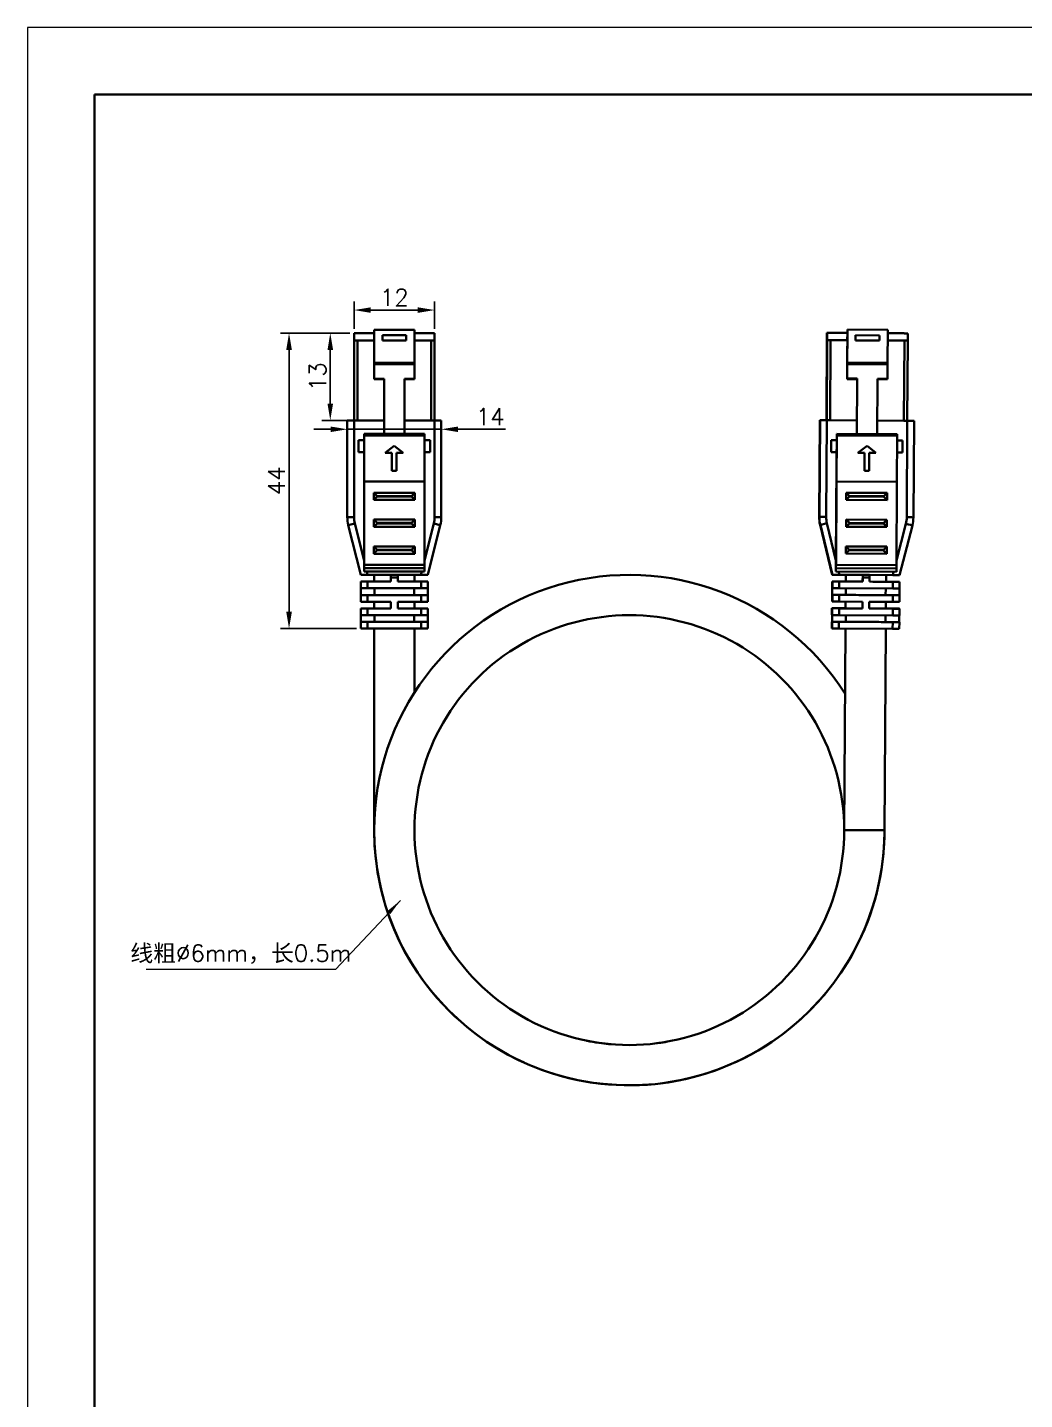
# Model space of a CAD drawing. Header units: millimetres. Extents: x -148 to 148, y -210 to 210.
# Drawn here: x -148.5 to 0, y 5.7 to 210 of the extents above; entities that cross this region are included whole.
import ezdxf

# ---------------------------------------------------------------- set-up
doc = ezdxf.new("R2010")
doc.units = ezdxf.units.MM
doc.header["$PDSIZE"] = -5
for name, color, linetype, lineweight in [('尺寸线层', 3, 'Continuous', 18), ('粗实线层', 7, 'Continuous', 35), ('细实线层', 7, 'Continuous', 18)]:
    doc.layers.add(name, color=color, linetype=linetype, lineweight=lineweight)
doc.styles.get("Standard").update_dxf_attribs({"font": 'txt.shx'})
doc.dimstyles.get("Standard").update_dxf_attribs({"dimtxt": 2.5, "dimasz": 0.18, "dimexe": 0.18, "dimexo": 0.0625, "dimgap": 0.09, "dimtad": 0, "dimtih": 1, "dimtoh": 1, "dimdec": 4, "dimzin": 0, "dimdsep": 46, "dimtxsty": 'Standard', "dimcen": 0.09, "dimdle": 0.36, "dimadec": 0, "dimazin": 0, "dimtfac": 1, "dimtdec": 4, "dimtofl": 0, "dimtmove": 0, "dimatfit": 3, "dimfxl": 1, "dimtolj": 1, "dimarcsym": 0})

# ---------------------------------------------------------------- blocks, each defined once
blk = doc.blocks.new('$CAXA_FRAME_13B17AC1$')
at = {"layer": '粗实线层'}
for p, q in [((-138.5, 200), (-138.5, -200)), ((138.5, 200), (-138.5, 200))]:
    blk.add_line(p, q, dxfattribs=at)
at = {"layer": '细实线层'}
for p, q in [((148.5, 210), (-148.5, 210)), ((-148.5, 210), (-148.5, -210))]:
    blk.add_line(p, q, dxfattribs=at)
blk = doc.blocks.new('*X3')
at = {"layer": 'Defpoints', "color": 0, "linetype": 'ByBlock', "transparency": 16777216}
for p in [(-87.86, 167.92), (-99.86, 164.49), (-87.86, 164.49)]:
    blk.add_point(p, dxfattribs=at)
at = {"layer": '尺寸线层', "color": 0, "linetype": 'Continuous', "lineweight": -2, "transparency": 16777216}
for p, q in [((-99.86, 165.11), (-99.86, 169.17)), ((-97.36, 167.92), (-90.36, 167.92)), ((-87.86, 165.11), (-87.86, 169.17))]:
    blk.add_line(p, q, dxfattribs=at)
at = {"layer": '尺寸线层', "color": 0, "linetype": 'ByBlock', "transparency": 16777216}
for points in [[(-97.36, 168.33), (-97.36, 167.5), (-99.86, 167.92)], [(-90.36, 168.33), (-90.36, 167.5), (-87.86, 167.92)]]:
    blk.add_solid(points, dxfattribs=at)
at = {"layer": '尺寸线层', "color": 0, "linetype": 'ByBlock', "lineweight": -3, "transparency": 16777216, "insert": (-93.86, 169.79), "char_height": 2.5, "width": 5, "attachment_point": 5, "bg_fill": 3, "box_fill_scale": 1.1, "bg_fill_color": 256, "bg_fill_true_color": 13158600, "bg_fill_transparency": 0}
blk.add_mtext('\\A1;12', dxfattribs=at)
blk = doc.blocks.new('*X4')
at = {"layer": 'Defpoints', "color": 0, "linetype": 'ByBlock', "transparency": 16777216}
for p in [(-99.86, 164.49), (-103.4, 151.49), (-99.86, 151.49)]:
    blk.add_point(p, dxfattribs=at)
at = {"layer": '尺寸线层', "color": 0, "linetype": 'Continuous', "lineweight": -2, "transparency": 16777216}
for p, q in [((-100.49, 164.49), (-104.65, 164.49)), ((-103.4, 161.99), (-103.4, 153.99)), ((-100.49, 151.49), (-104.65, 151.49))]:
    blk.add_line(p, q, dxfattribs=at)
at = {"layer": '尺寸线层', "color": 0, "linetype": 'ByBlock', "transparency": 16777216}
for points in [[(-103.81, 161.99), (-102.98, 161.99), (-103.4, 164.49)], [(-103.81, 153.99), (-102.98, 153.99), (-103.4, 151.49)]]:
    blk.add_solid(points, dxfattribs=at)
at = {"layer": '尺寸线层', "color": 0, "linetype": 'ByBlock', "lineweight": -3, "transparency": 16777216, "insert": (-105.27, 157.99), "char_height": 2.5, "width": 5, "attachment_point": 5, "rotation": 90, "bg_fill": 3, "box_fill_scale": 1.1, "bg_fill_color": 256, "bg_fill_true_color": 13158600, "bg_fill_transparency": 0}
blk.add_mtext('\\A1;13', dxfattribs=at)
blk = doc.blocks.new('*X5')
at = {"layer": 'Defpoints', "color": 0, "linetype": 'ByBlock', "transparency": 16777216}
for p in [(-99.86, 164.49), (-109.54, 120.49), (-98.86, 120.49)]:
    blk.add_point(p, dxfattribs=at)
at = {"layer": '尺寸线层', "color": 0, "linetype": 'Continuous', "lineweight": -2, "transparency": 16777216}
for p, q in [((-100.49, 164.49), (-110.79, 164.49)), ((-109.54, 161.99), (-109.54, 122.99)), ((-99.49, 120.49), (-110.79, 120.49))]:
    blk.add_line(p, q, dxfattribs=at)
at = {"layer": '尺寸线层', "color": 0, "linetype": 'ByBlock', "transparency": 16777216}
for points in [[(-109.96, 161.99), (-109.12, 161.99), (-109.54, 164.49)], [(-109.96, 122.99), (-109.12, 122.99), (-109.54, 120.49)]]:
    blk.add_solid(points, dxfattribs=at)
at = {"layer": '尺寸线层', "color": 0, "linetype": 'ByBlock', "lineweight": -3, "transparency": 16777216, "insert": (-111.41, 142.49), "char_height": 2.5, "width": 6.0714, "attachment_point": 5, "rotation": 90, "bg_fill": 3, "box_fill_scale": 1.1, "bg_fill_color": 256, "bg_fill_true_color": 13158600, "bg_fill_transparency": 0}
blk.add_mtext('\\A1;44', dxfattribs=at)
blk = doc.blocks.new('*X6')
at = {"layer": 'Defpoints', "color": 0, "linetype": 'ByBlock', "transparency": 16777216}
for p in [(-86.86, 150.17), (-86.86, 149.52), (-100.86, 148.26)]:
    blk.add_point(p, dxfattribs=at)
at = {"layer": '尺寸线层', "color": 0, "linetype": 'Continuous', "lineweight": -2, "transparency": 16777216}
for p, q in [((-100.86, 148.88), (-100.86, 151.42)), ((-86.86, 150.15), (-86.86, 151.42)), ((-103.36, 150.17), (-105.86, 150.17)), ((-100.86, 150.17), (-86.86, 150.17)), ((-84.36, 150.17), (-77.28, 150.17))]:
    blk.add_line(p, q, dxfattribs=at)
at = {"layer": '尺寸线层', "color": 0, "linetype": 'ByBlock', "transparency": 16777216}
for points in [[(-103.36, 150.58), (-103.36, 149.75), (-100.86, 150.17)], [(-84.36, 150.58), (-84.36, 149.75), (-86.86, 150.17)]]:
    blk.add_solid(points, dxfattribs=at)
at = {"layer": '尺寸线层', "color": 0, "linetype": 'ByBlock', "lineweight": -3, "transparency": 16777216, "insert": (-79.57, 152.04), "char_height": 2.5, "width": 5, "attachment_point": 5, "bg_fill": 3, "box_fill_scale": 1.1, "bg_fill_color": 256, "bg_fill_true_color": 13158600, "bg_fill_transparency": 0}
blk.add_mtext('\\A1;14', dxfattribs=at)
blk = doc.blocks.new('*X7')
at = {"layer": '尺寸线层', "linetype": 'Continuous'}
blk.add_hatch(color=0, dxfattribs=at).paths.add_polyline_path([(23.76, 10.31), (22.28, 8.27), (21.82, 8.7)], flags=0)
at = {"layer": '尺寸线层', "color": 0, "linetype": 'Continuous'}
blk.add_line((23.76, 10.31), (14.11, 0), dxfattribs=at)
at = {"layer": '尺寸线层', "color": 0}
blk.add_line((14.11, 0), (-14.11, 0), dxfattribs=at)
at = {"layer": '尺寸线层', "color": 0, "insert": (0, 2.27), "char_height": 2.5, "width": 56.4545, "attachment_point": 5}
blk.add_mtext('线粗%%C6mm，长0.5m', dxfattribs=at)

msp = doc.modelspace()

# ---------------------------------------------------------------- linework, layer by layer
at = {"layer": '粗实线层', "color": 7, "lineweight": 35}
for p, q in [((-99.862, 163.404), (-99.862, 164.487)), ((-96.862, 164.487), (-99.862, 164.487)), ((-90.862, 164.987), (-96.862, 164.987)), ((-96.862, 164.987), (-96.862, 160.076)), ((-95.636, 163.399), (-95.636, 164.157)), ((-95.636, 164.157), (-92.088, 164.157)), ((-92.088, 164.157), (-92.088, 163.399)), ((-90.862, 164.987), (-90.862, 160.076)), ((-87.862, 164.487), (-90.862, 164.487)), ((-87.862, 163.404), (-87.862, 164.487)), ((-29.505, 151.525), (-29.425, 164.525)), ((-29.505, 151.525), (-29.425, 164.525)), ((-29.391, 164.521), (-29.425, 164.525)), ((-29.397, 163.437), (-29.391, 164.521)), ((-26.391, 164.503), (-29.391, 164.521)), ((-28.928, 164.522), (-27.428, 164.513)), ((-27.425, 164.513), (-27.428, 164.513)), ((-27.169, 164.511), (-27.425, 164.513)), ((-26.925, 164.51), (-27.169, 164.511)), ((-26.928, 164.51), (-26.428, 164.507)), ((-26.928, 164.51), (-26.925, 164.51)), ((-26.425, 164.507), (-26.428, 164.507)), ((-26.394, 164.506), (-26.425, 164.507)), ((-26.378, 165.002), (-26.409, 160.09)), ((-26.397, 163.419), (-26.391, 164.503)), ((-26.394, 164.503), (-26.391, 165.003)), ((-26.391, 164.503), (-26.394, 164.503)), ((-20.391, 164.966), (-26.391, 165.003)), ((-26.391, 165.003), (-26.378, 165.002)), ((-20.379, 164.965), (-26.378, 165.002)), ((-25.162, 163.406), (-25.158, 164.164)), ((-25.158, 164.164), (-21.61, 164.142)), ((-21.613, 164.143), (-21.618, 163.384)), ((-21.61, 164.142), (-21.615, 163.384)), ((-20.379, 164.965), (-20.409, 160.053)), ((-20.391, 164.966), (-20.379, 164.965)), ((-17.391, 164.447), (-20.391, 164.466)), ((-20.169, 164.468), (-20.382, 164.469)), ((-19.925, 164.467), (-20.169, 164.468)), ((-19.928, 164.467), (-17.928, 164.455)), ((-19.928, 164.467), (-19.925, 164.467)), ((-17.425, 164.451), (-17.391, 164.447)), ((-17.398, 163.363), (-17.391, 164.447)), ((-99.862, 163.404), (-99.362, 163.404)), ((-99.862, 151.487), (-99.862, 163.404)), ((-99.362, 151.487), (-99.362, 163.404)), ((-96.862, 163.404), (-99.362, 163.404)), ((-92.088, 163.399), (-95.636, 163.399)), ((-88.362, 163.404), (-90.862, 163.404)), ((-88.362, 151.487), (-88.362, 163.404)), ((-88.362, 163.404), (-87.862, 163.404)), ((-87.862, 151.487), (-87.862, 163.404)), ((-29.468, 151.521), (-29.394, 163.437)), ((-29.397, 163.437), (-29.394, 163.437)), ((-26.397, 163.419), (-29.397, 163.437)), ((-28.965, 151.518), (-28.891, 163.434)), ((-26.391, 163.418), (-28.891, 163.434)), ((-26.391, 163.418), (-26.407, 160.849)), ((-26.397, 163.419), (-26.391, 163.418)), ((-21.618, 163.384), (-25.165, 163.406)), ((-21.615, 163.384), (-25.162, 163.406)), ((-21.615, 163.384), (-21.618, 163.384)), ((-17.398, 163.363), (-20.398, 163.382)), ((-17.892, 163.366), (-20.392, 163.381)), ((-17.965, 151.45), (-17.892, 163.366)), ((-17.468, 151.447), (-17.395, 163.363)), ((-17.398, 163.363), (-17.395, 163.363)), ((-96.862, 160.076), (-96.862, 159.854)), ((-90.862, 160.076), (-96.862, 160.076)), ((-90.862, 159.854), (-96.862, 159.854)), ((-96.862, 159.854), (-96.862, 157.703)), ((-90.862, 160.076), (-90.862, 159.854)), ((-90.862, 159.854), (-90.862, 157.703)), ((-26.422, 157.652), (-26.407, 160.849)), ((-26.41, 159.868), (-26.42, 157.717)), ((-20.41, 159.832), (-26.41, 159.868)), ((-20.409, 160.053), (-26.409, 160.09)), ((-20.41, 159.832), (-20.42, 157.68)), ((-95.362, 157.703), (-96.862, 157.703)), ((-96.862, 157.637), (-96.862, 157.703)), ((-96.862, 157.637), (-95.362, 157.637)), ((-95.362, 157.703), (-95.362, 149.477)), ((-92.362, 157.703), (-92.362, 149.477)), ((-92.362, 157.703), (-90.862, 157.703)), ((-90.862, 157.637), (-92.362, 157.637)), ((-90.862, 157.637), (-90.862, 157.703)), ((-26.422, 157.652), (-26.42, 157.717)), ((-26.422, 157.652), (-24.922, 157.642)), ((-24.92, 157.707), (-26.42, 157.717)), ((-24.961, 149.48), (-24.922, 157.642)), ((-24.92, 157.707), (-24.959, 149.48)), ((-24.92, 157.707), (-24.922, 157.642)), ((-21.92, 157.689), (-21.96, 149.461)), ((-20.423, 157.615), (-21.923, 157.624)), ((-21.92, 157.689), (-20.42, 157.68)), ((-20.423, 157.615), (-20.42, 157.68)), ((-99.862, 151.487), (-100.862, 151.487)), ((-100.862, 151.487), (-100.862, 137.103)), ((-99.862, 151.487), (-95.388, 151.487)), ((-99.862, 151.487), (-99.862, 137.103)), ((-95.388, 151.487), (-95.362, 151.487)), ((-95.388, 149.477), (-95.388, 151.487)), ((-92.362, 151.487), (-92.337, 151.487)), ((-92.337, 151.487), (-87.862, 151.487)), ((-92.337, 151.487), (-92.337, 149.477)), ((-86.862, 151.487), (-87.862, 151.487)), ((-87.862, 151.487), (-87.862, 137.103)), ((-86.862, 151.487), (-86.862, 137.103)), ((-30.508, 151.532), (-30.596, 137.148)), ((-30.508, 151.532), (-30.596, 137.148)), ((-30.465, 151.527), (-30.553, 137.143)), ((-30.508, 151.532), (-30.465, 151.527)), ((-29.458, 151.52), (-29.547, 137.136)), ((-29.468, 151.521), (-29.505, 151.525)), ((-29.458, 151.52), (-24.984, 151.492)), ((-24.952, 151.493), (-28.965, 151.518)), ((-24.997, 149.48), (-24.984, 151.492)), ((-24.987, 151.493), (-24.952, 151.493)), ((-24.984, 151.492), (-24.987, 151.493)), ((-17.965, 151.45), (-21.95, 151.474)), ((-21.95, 151.474), (-21.936, 151.474)), ((-21.936, 151.474), (-21.949, 149.461)), ((-21.933, 151.474), (-21.946, 149.461)), ((-21.933, 151.474), (-21.936, 151.474)), ((-21.933, 151.474), (-17.459, 151.446)), ((-17.459, 151.446), (-17.548, 137.062)), ((-16.465, 151.441), (-16.554, 137.056)), ((-16.465, 151.441), (-16.508, 151.446)), ((-98.362, 149.477), (-98.362, 149.246)), ((-89.362, 149.477), (-98.362, 149.477)), ((-98.362, 142.384), (-98.362, 149.246)), ((-89.362, 149.246), (-98.362, 149.246)), ((-89.362, 149.477), (-89.362, 149.246)), ((-89.362, 142.384), (-89.362, 149.246)), ((-28.002, 142.406), (-27.953, 149.267)), ((-27.955, 149.404), (-27.998, 145.048)), ((-18.954, 149.443), (-27.953, 149.498)), ((-18.954, 149.212), (-27.953, 149.267)), ((-19.003, 142.351), (-18.954, 149.212)), ((-99.185, 146.757), (-99.185, 148.538)), ((-98.362, 148.538), (-99.185, 148.538)), ((-93.862, 147.698), (-95.205, 146.684)), ((-93.862, 147.697), (-95.205, 146.682)), ((-93.862, 147.698), (-93.862, 147.697)), ((-93.862, 147.698), (-92.519, 146.684)), ((-93.862, 147.697), (-92.519, 146.682)), ((-89.362, 148.538), (-88.539, 148.538)), ((-88.539, 146.757), (-88.539, 148.538)), ((-28.811, 146.785), (-28.8, 148.567)), ((-27.963, 148.561), (-28.8, 148.567)), ((-23.465, 147.692), (-24.815, 146.686)), ((-23.465, 147.69), (-24.815, 146.684)), ((-23.465, 147.692), (-23.465, 147.69)), ((-23.465, 147.692), (-22.129, 146.669)), ((-23.465, 147.69), (-22.128, 146.668)), ((-18.959, 148.506), (-18.154, 148.501)), ((-18.168, 146.72), (-18.157, 148.501)), ((-18.165, 146.72), (-18.154, 148.501)), ((-99.185, 146.757), (-98.362, 146.757)), ((-95.205, 146.684), (-95.205, 146.682)), ((-95.205, 146.682), (-94.211, 146.682)), ((-94.211, 146.682), (-94.211, 144.005)), ((-93.513, 146.682), (-93.513, 144.005)), ((-92.519, 146.682), (-93.513, 146.682)), ((-92.519, 146.684), (-92.519, 146.682)), ((-88.539, 146.757), (-89.362, 146.757)), ((-28.814, 146.786), (-27.981, 146.781)), ((-28.811, 146.785), (-27.981, 146.78)), ((-24.815, 146.686), (-24.815, 146.684)), ((-24.815, 146.684), (-23.821, 146.678)), ((-23.821, 146.68), (-23.84, 144.003)), ((-23.821, 146.678), (-23.84, 144.002)), ((-23.122, 146.674), (-23.142, 143.997)), ((-22.128, 146.668), (-23.122, 146.674)), ((-22.129, 146.669), (-22.128, 146.668)), ((-18.168, 146.72), (-18.971, 146.725)), ((-18.165, 146.72), (-18.971, 146.725)), ((-18.165, 146.72), (-18.168, 146.72)), ((-94.211, 144.005), (-93.862, 144.005)), ((-93.513, 144.005), (-93.862, 144.005)), ((-27.998, 145.048), (-28.087, 130.634)), ((-23.84, 144.003), (-23.84, 144.002)), ((-23.84, 144.002), (-23.491, 144)), ((-23.142, 143.997), (-23.491, 144)), ((-89.362, 142.384), (-98.362, 142.384)), ((-98.362, 129.987), (-98.362, 142.384)), ((-89.362, 129.987), (-89.362, 142.384)), ((-28.079, 130.01), (-28.002, 142.406)), ((-19.003, 142.351), (-28.002, 142.406)), ((-19.079, 129.954), (-19.003, 142.351)), ((-96.405, 140.216), (-96.905, 140.716)), ((-96.905, 140.716), (-90.82, 140.716)), ((-96.905, 139.646), (-96.905, 140.716)), ((-96.905, 139.646), (-96.405, 140.146)), ((-90.82, 139.646), (-96.905, 139.646)), ((-96.405, 140.216), (-91.32, 140.216)), ((-96.405, 140.146), (-96.405, 140.216)), ((-91.32, 140.146), (-96.405, 140.146)), ((-90.82, 140.716), (-91.32, 140.216)), ((-91.32, 140.216), (-91.32, 140.146)), ((-90.82, 139.646), (-91.32, 140.146)), ((-90.82, 140.716), (-90.82, 139.646)), ((-26.562, 139.659), (-26.555, 140.729)), ((-26.562, 139.659), (-26.056, 140.156)), ((-20.477, 139.622), (-26.562, 139.659)), ((-26.055, 140.226), (-26.555, 140.729)), ((-26.555, 140.729), (-20.47, 140.692)), ((-26.056, 140.156), (-26.055, 140.226)), ((-20.971, 140.125), (-26.056, 140.156)), ((-26.055, 140.226), (-20.97, 140.194)), ((-20.97, 140.194), (-20.971, 140.125)), ((-20.477, 139.622), (-20.971, 140.125)), ((-20.47, 140.692), (-20.477, 139.622)), ((-100.862, 137.103), (-99.862, 137.103)), ((-86.862, 137.103), (-87.862, 137.103)), ((-30.553, 137.143), (-30.596, 137.148)), ((-100.713, 135.89), (-99.743, 136.133)), ((-100.713, 135.89), (-98.862, 128.487)), ((-99.743, 136.133), (-98.362, 130.611)), ((-96.405, 136.216), (-96.905, 136.716)), ((-96.905, 136.716), (-90.82, 136.716)), ((-96.905, 135.646), (-96.905, 136.716)), ((-96.905, 135.646), (-96.405, 136.146)), ((-90.82, 135.646), (-96.905, 135.646)), ((-96.405, 136.216), (-91.32, 136.216)), ((-96.405, 136.146), (-96.405, 136.216)), ((-91.32, 136.146), (-96.405, 136.146)), ((-90.82, 136.716), (-91.32, 136.216)), ((-91.32, 136.216), (-91.32, 136.146)), ((-90.82, 135.646), (-91.32, 136.146)), ((-90.82, 136.716), (-90.82, 135.646)), ((-89.362, 130.611), (-87.982, 136.133)), ((-88.862, 128.487), (-87.011, 135.89)), ((-87.011, 135.89), (-87.982, 136.133)), ((-30.411, 135.929), (-30.454, 135.934)), ((-28.649, 128.52), (-30.454, 135.934)), ((-28.649, 128.52), (-30.454, 135.934)), ((-30.411, 135.929), (-28.606, 128.515)), ((-29.434, 136.165), (-28.087, 130.634)), ((-26.586, 135.66), (-26.58, 136.729)), ((-26.586, 135.66), (-26.08, 136.156)), ((-20.502, 135.622), (-26.586, 135.66)), ((-26.08, 136.226), (-26.58, 136.729)), ((-26.58, 136.729), (-20.495, 136.692)), ((-26.08, 136.226), (-20.995, 136.195)), ((-26.08, 136.156), (-26.08, 136.226)), ((-20.995, 136.125), (-26.08, 136.156)), ((-20.995, 136.195), (-20.995, 136.125)), ((-20.502, 135.622), (-20.995, 136.125)), ((-20.495, 136.692), (-20.502, 135.622)), ((-19.075, 130.628), (-17.673, 136.093)), ((-18.607, 128.453), (-16.71, 135.845)), ((-96.405, 132.216), (-96.905, 132.716)), ((-96.905, 132.716), (-90.82, 132.716)), ((-96.905, 131.646), (-96.905, 132.716)), ((-96.905, 131.646), (-96.405, 132.146)), ((-90.82, 131.646), (-96.905, 131.646)), ((-96.405, 132.216), (-91.32, 132.216)), ((-96.405, 132.146), (-96.405, 132.216)), ((-91.32, 132.146), (-96.405, 132.146)), ((-90.82, 132.716), (-91.32, 132.216)), ((-91.32, 132.216), (-91.32, 132.146)), ((-90.82, 131.646), (-91.32, 132.146)), ((-90.82, 132.716), (-90.82, 131.646)), ((-26.611, 131.66), (-26.604, 132.729)), ((-26.611, 131.66), (-26.105, 132.156)), ((-20.526, 131.622), (-26.611, 131.66)), ((-26.104, 132.226), (-26.604, 132.729)), ((-26.604, 132.729), (-20.52, 132.692)), ((-26.105, 132.156), (-26.104, 132.226)), ((-21.02, 132.125), (-26.105, 132.156)), ((-26.104, 132.226), (-21.02, 132.195)), ((-21.02, 132.195), (-21.02, 132.125)), ((-20.526, 131.622), (-21.02, 132.125)), ((-20.52, 132.692), (-20.526, 131.622)), ((-98.362, 129.487), (-98.362, 129.987)), ((-89.362, 129.987), (-98.362, 129.987)), ((-98.362, 128.987), (-98.362, 129.487)), ((-89.362, 129.487), (-98.362, 129.487)), ((-89.362, 128.987), (-98.362, 128.987)), ((-97.956, 128.987), (-97.831, 128.487)), ((-89.893, 128.487), (-89.768, 128.987)), ((-89.362, 129.487), (-89.362, 129.987)), ((-89.362, 128.987), (-89.362, 129.487)), ((-28.087, 130.634), (-28.097, 129.011)), ((-28.097, 129.011), (-28.091, 129.01)), ((-28.091, 129.01), (-28.088, 129.51)), ((-19.091, 128.955), (-28.091, 129.01)), ((-28.088, 129.51), (-28.085, 129.51)), ((-28.085, 129.51), (-28.082, 130.01)), ((-19.085, 129.455), (-28.085, 129.51)), ((-28.082, 130.01), (-28.079, 130.01)), ((-19.079, 129.954), (-28.079, 130.01)), ((-27.691, 129.009), (-27.569, 128.508)), ((-19.631, 128.459), (-19.503, 128.958)), ((-19.091, 128.955), (-19.088, 129.455)), ((-19.085, 129.455), (-19.082, 129.955)), ((-98.862, 128.487), (-97.831, 128.487)), ((-98.862, 127.487), (-98.862, 126.487)), ((-97.862, 127.487), (-98.862, 127.487)), ((-97.862, 127.487), (-97.862, 126.487)), ((-97.862, 127.487), (-94.362, 127.487)), ((-97.831, 128.487), (-94.362, 128.487)), ((-96.862, 127.487), (-96.862, 128.487)), ((-94.362, 128.487), (-93.362, 128.487)), ((-94.362, 128.087), (-94.362, 128.487)), ((-94.362, 128.087), (-93.362, 128.087)), ((-94.362, 128.087), (-94.362, 127.487)), ((-93.362, 128.487), (-89.893, 128.487)), ((-93.362, 128.087), (-93.362, 128.487)), ((-93.362, 128.087), (-93.362, 127.487)), ((-89.862, 127.487), (-93.362, 127.487)), ((-90.862, 127.487), (-90.862, 128.487)), ((-88.862, 128.487), (-89.893, 128.487)), ((-89.862, 127.487), (-89.862, 126.487)), ((-88.862, 127.487), (-89.862, 127.487)), ((-88.862, 127.487), (-88.862, 126.487)), ((-28.659, 127.52), (-28.665, 126.52)), ((-28.659, 127.52), (-28.665, 126.52)), ((-28.659, 127.52), (-28.609, 127.515)), ((-28.606, 128.515), (-28.649, 128.52)), ((-28.609, 127.515), (-28.616, 126.515)), ((-28.606, 128.515), (-27.569, 128.508)), ((-27.665, 127.515), (-26.634, 127.509)), ((-27.603, 127.508), (-27.609, 126.508)), ((-27.603, 127.508), (-24.103, 127.486)), ((-27.569, 128.508), (-24.1, 128.487)), ((-26.634, 127.505), (-26.628, 128.505)), ((-24.116, 127.488), (-24.11, 128.488)), ((-24.116, 127.488), (-24.103, 127.486)), ((-24.1, 128.086), (-24.103, 127.486)), ((-24.1, 128.487), (-23.1, 128.48)), ((-24.1, 128.486), (-23.1, 128.48)), ((-24.1, 128.086), (-24.1, 128.486)), ((-24.1, 128.086), (-23.1, 128.08)), ((-23.1, 128.08), (-23.103, 127.48)), ((-19.604, 127.459), (-23.103, 127.48)), ((-23.1, 128.48), (-19.631, 128.459)), ((-23.1, 128.08), (-23.1, 128.48)), ((-20.634, 127.468), (-20.628, 128.468)), ((-19.665, 127.466), (-20.634, 127.472)), ((-18.607, 128.453), (-19.631, 128.459)), ((-19.604, 127.459), (-19.61, 126.459)), ((-18.61, 127.453), (-18.659, 127.459)), ((-18.61, 127.453), (-18.616, 126.453)), ((-97.862, 126.487), (-98.862, 126.487)), ((-98.862, 126.487), (-98.862, 125.487)), ((-98.862, 125.487), (-98.862, 124.487)), ((-97.862, 125.487), (-98.862, 125.487)), ((-97.862, 126.487), (-89.862, 126.487)), ((-97.862, 125.487), (-89.862, 125.487)), ((-97.862, 125.487), (-97.862, 124.487)), ((-96.82, 125.487), (-96.82, 126.487)), ((-90.904, 125.487), (-90.904, 126.487)), ((-88.862, 126.487), (-89.862, 126.487)), ((-89.862, 125.487), (-89.862, 124.487)), ((-88.862, 125.487), (-89.862, 125.487)), ((-88.862, 126.487), (-88.862, 125.487)), ((-88.862, 125.487), (-88.862, 124.487)), ((-28.671, 125.52), (-28.677, 124.52)), ((-28.671, 125.52), (-28.677, 124.52)), ((-28.671, 125.52), (-28.649, 125.518)), ((-28.665, 126.52), (-28.643, 126.518)), ((-28.643, 126.518), (-28.649, 125.518)), ((-28.637, 126.517), (-28.643, 125.517)), ((-26.601, 125.505), (-28.643, 125.517)), ((-28.622, 125.515), (-28.643, 125.517)), ((-28.616, 126.515), (-28.637, 126.517)), ((-28.622, 125.515), (-28.628, 124.515)), ((-27.616, 125.508), (-27.622, 124.508)), ((-27.616, 125.508), (-19.616, 125.459)), ((-27.609, 126.508), (-19.61, 126.459)), ((-26.601, 125.505), (-26.595, 126.505)), ((-20.686, 125.468), (-20.679, 126.468)), ((-18.644, 125.456), (-20.686, 125.468)), ((-19.616, 125.459), (-19.622, 124.459)), ((-18.637, 126.456), (-18.644, 125.456)), ((-18.622, 125.453), (-18.644, 125.456)), ((-18.622, 125.453), (-18.628, 124.453)), ((-97.862, 124.487), (-98.862, 124.487)), ((-98.862, 123.487), (-98.862, 122.487)), ((-97.862, 123.487), (-98.862, 123.487)), ((-97.862, 124.487), (-94.362, 124.487)), ((-97.862, 123.487), (-97.862, 122.487)), ((-97.862, 123.487), (-94.362, 123.487)), ((-96.862, 123.487), (-96.862, 124.487)), ((-94.362, 123.487), (-94.362, 124.487)), ((-89.862, 124.487), (-93.362, 124.487)), ((-93.362, 123.487), (-93.362, 124.487)), ((-89.862, 123.487), (-93.362, 123.487)), ((-90.862, 123.487), (-90.862, 124.487)), ((-88.862, 124.487), (-89.862, 124.487)), ((-89.862, 123.487), (-89.862, 122.487)), ((-88.862, 123.487), (-89.862, 123.487)), ((-88.862, 123.487), (-88.862, 122.487)), ((-28.683, 123.52), (-28.689, 122.52)), ((-28.683, 123.52), (-28.689, 122.52)), ((-28.683, 123.52), (-28.634, 123.515)), ((-28.677, 124.52), (-28.628, 124.515)), ((-28.634, 123.515), (-28.64, 122.515)), ((-27.689, 123.515), (-26.659, 123.509)), ((-27.628, 123.508), (-27.634, 122.508)), ((-27.628, 123.508), (-24.128, 123.486)), ((-27.622, 124.508), (-24.122, 124.486)), ((-26.659, 123.505), (-26.653, 124.505)), ((-24.141, 123.488), (-24.134, 124.488)), ((-24.141, 123.488), (-24.128, 123.486)), ((-24.128, 123.486), (-24.122, 124.486)), ((-23.128, 123.48), (-23.122, 124.48)), ((-19.628, 123.459), (-23.128, 123.48)), ((-19.622, 124.459), (-23.122, 124.48)), ((-20.659, 123.468), (-20.653, 124.468)), ((-19.69, 123.466), (-20.659, 123.472)), ((-19.628, 123.459), (-19.634, 122.459)), ((-18.634, 123.453), (-18.684, 123.459)), ((-18.634, 123.453), (-18.641, 122.453)), ((-97.862, 122.487), (-98.862, 122.487)), ((-98.862, 122.487), (-98.862, 121.487)), ((-98.862, 121.487), (-98.862, 120.487)), ((-97.862, 121.487), (-98.862, 121.487)), ((-97.862, 122.487), (-89.862, 122.487)), ((-97.862, 121.487), (-89.862, 121.487)), ((-97.862, 121.487), (-97.862, 120.487)), ((-96.82, 121.487), (-96.82, 122.487)), ((-90.904, 121.487), (-90.904, 122.487)), ((-88.862, 122.487), (-89.862, 122.487)), ((-89.862, 121.487), (-89.862, 120.487)), ((-88.862, 121.487), (-89.862, 121.487)), ((-88.862, 122.487), (-88.862, 121.487)), ((-88.862, 121.487), (-88.862, 120.487)), ((-28.696, 121.521), (-28.702, 120.521)), ((-28.696, 121.521), (-28.702, 120.521)), ((-28.696, 121.521), (-28.674, 121.518)), ((-28.689, 122.52), (-28.668, 122.518)), ((-28.668, 122.518), (-28.674, 121.518)), ((-28.662, 122.517), (-28.668, 121.517)), ((-26.626, 121.505), (-28.668, 121.517)), ((-28.646, 121.515), (-28.668, 121.517)), ((-28.64, 122.515), (-28.662, 122.517)), ((-28.646, 121.515), (-28.653, 120.515)), ((-27.64, 121.508), (-27.646, 120.508)), ((-27.64, 121.508), (-19.641, 121.459)), ((-27.634, 122.508), (-19.634, 122.459)), ((-26.626, 121.505), (-26.62, 122.505)), ((-20.71, 121.468), (-20.704, 122.468)), ((-18.668, 121.456), (-20.71, 121.468)), ((-19.641, 121.459), (-19.647, 120.459)), ((-18.662, 122.456), (-18.668, 121.456)), ((-18.647, 121.453), (-18.668, 121.456)), ((-18.647, 121.453), (-18.653, 120.453)), ((-98.862, 120.487), (-97.862, 120.487)), ((-97.862, 120.487), (-89.862, 120.487)), ((-96.862, 120.487), (-96.862, 90.487)), ((-90.862, 120.487), (-90.862, 110.981)), ((-89.862, 120.487), (-88.862, 120.487)), ((-28.702, 120.521), (-28.653, 120.515)), ((-27.646, 120.508), (-19.647, 120.459)), ((-26.677, 120.505), (-26.862, 90.506)), ((-20.677, 120.468), (-20.862, 90.469))]:
    msp.add_line(p, q, dxfattribs=at)
for centre, radius, start, end in [((-63.59, 183.623), 60.847, 314.46159, 315.12561), ((-95.862, 137.103), 5, 180, 194.03624), ((-95.862, 137.103), 4, 180, 194.03624), ((-91.862, 137.103), 4, 345.96376, 0.00001), ((-91.862, 137.103), 5, 345.96376, 0.00001), ((-25.596, 137.117), 5, 179.64707, 193.68308), ((-21.554, 137.087), 5, 345.61111, 359.64708), ((-63.615, 179.623), 60.847, 314.46159, 315.12561), ((-63.448, 175.429), 60.576, 314.46087, 315.12786), ((-58.862, 90.487), 38, 32.28588, 179.98137), ((-58.862, 90.487), 32, 0.01109, 180.02218), ((-58.862, 90.487), 38, 179.98132, 359.97215), ((-58.862, 90.487), 38, 180.00001, 185.62636), ((-58.862, 90.487), 32, 180.02213, 0.03312), ((-58.862, 90.487), 38, 247.71613, 359.99066), ((-58.862, 90.487), 38, 185.6264, 245.62517), ((-58.862, 90.487), 31.999, 258.58961, 265.19391), ((-58.862, 90.487), 31.999, 276.15327, 280.75215)]:
    msp.add_arc(centre, radius, start, end, dxfattribs=at)
for centre, major_axis, ratio, start_param, end_param in [((-28.925, 164.522), (0.5, -0.003), 0.0006811, 1.5769559, 3.1477523), ((-17.925, 164.454), (0.5, -0.003), 0.0006811, 0.0061596, 1.5769559), ((-28.894, 163.434), (-0.5, 0.003), 0.0006811, 0.0061596, 1.5769559), ((-17.895, 163.366), (-0.5, 0.003), 0.0006811, 1.5769559, 3.1477523), ((-26.403, 160.089), (0.006, 1), 0.0061596, 1.5701152, 1.7934716), ((-20.403, 160.052), (0.006, 1), 0.0061596, 1.5701152, 1.7934716), ((-29.508, 151.526), (1, -0.006), 0.0006811, 1.5769559, 3.1477523), ((-29.465, 151.521), (1, -0.006), 0.0006811, 3.1477523, 4.7185486), ((-28.968, 151.518), (0.5, -0.003), 0.0006811, 3.1477523, 4.7185486), ((-17.968, 151.45), (0.5, -0.003), 0.0006811, 4.7185486, 6.2893449), ((-17.508, 151.452), (1, -0.006), 0.0006811, 0.0061596, 1.5304841), ((-17.465, 151.447), (1, -0.006), 0.0006811, 4.7185486, 6.2893449), ((-27.954, 149.298), (0.001, 0.2), 0.0061596, 0, 1.0139881), ((-27.954, 149.298), (0.001, 0.2), 0.0061596, 4.5561193, 6.2831853), ((-18.955, 149.243), (0.001, 0.2), 0.0061596, 4.5561193, 6.2831853), ((-25.596, 137.117), (-0.58, -4.966), 0.9999808, 4.8225171, 5.0674958), ((-25.553, 137.112), (0.58, 4.966), 0.9999808, 1.6809245, 1.9259031), ((-29.553, 137.137), (-1, 0.006), 0.0006811, 0.0061596, 1.5769559), ((-25.547, 137.111), (0.464, 3.973), 0.9999808, 1.6809245, 1.9259031), ((-21.547, 137.087), (0.464, 3.973), 0.9999808, 4.5775385, 4.8225171), ((-17.554, 137.063), (1, -0.006), 0.0006811, 4.7185486, 6.2893449), ((-29.44, 136.166), (-0.972, -0.237), 0.0021547, 0.0058105, 1.5766068), ((-17.679, 136.093), (0.969, -0.249), 0.0008332, 6.2770444, 7.8478407), ((-27.659, 127.514), (1, -0.006), 0.0006811, 1.5769559, 3.1477523), ((-27.609, 127.508), (1, -0.006), 0.0006811, 3.1477523, 4.7185486), ((-23.634, 127.487), (3, -0.018), 0.0006811, 3.1415927, 4.5511005), ((-23.634, 127.487), (3, -0.018), 0.0006811, 4.8904807, 6.2831853), ((-19.659, 127.465), (1, -0.006), 0.0006811, 0.0061596, 1.5769559), ((-19.61, 127.459), (1, -0.006), 0.0006811, 4.7185486, 6.2893449), ((-27.671, 125.514), (1, -0.006), 0.0006811, 2.933426, 3.1477523), ((-27.622, 125.509), (1, -0.006), 0.0006811, 3.1477523, 4.7185486), ((-27.616, 126.509), (1, -0.006), 0.0006811, 3.1477523, 4.7185486), ((-23.647, 125.487), (3, -0.018), 0.0006811, 3.3152003, 6.1218968), ((-19.622, 125.459), (1, -0.006), 0.0006811, 4.7185486, 6.2893449), ((-19.616, 126.459), (1, -0.006), 0.0006811, 4.7185486, 6.2893449), ((-27.683, 123.514), (1, -0.006), 0.0006811, 1.5769559, 3.1477523), ((-27.634, 123.509), (1, -0.006), 0.0006811, 3.1477523, 4.7185486), ((-27.628, 124.509), (1, -0.006), 0.0006811, 3.1477523, 4.7185486), ((-23.659, 123.487), (3, -0.018), 0.0006811, 3.1415927, 4.5511005), ((-23.659, 123.487), (3, -0.018), 0.0006811, 4.8904807, 6.2831853), ((-19.684, 123.465), (1, -0.006), 0.0006811, 0.0061596, 1.5769559), ((-19.634, 123.459), (1, -0.006), 0.0006811, 4.7185486, 6.2893449), ((-19.628, 124.459), (1, -0.006), 0.0006811, 4.7185486, 6.2893449), ((-27.696, 121.514), (1, -0.006), 0.0006811, 2.933426, 3.1477523), ((-27.646, 121.509), (1, -0.006), 0.0006811, 3.1477523, 4.7185486), ((-27.64, 122.509), (1, -0.006), 0.0006811, 3.1477523, 4.7185486), ((-23.671, 121.487), (3, -0.018), 0.0006811, 3.3152003, 6.1218968), ((-19.647, 121.459), (1, -0.006), 0.0006811, 4.7185486, 6.2893449), ((-19.641, 122.459), (1, -0.006), 0.0006811, 4.7185486, 6.2893449), ((-27.653, 120.509), (-1, 0.006), 0.0006811, 0.0061596, 1.5769559), ((-19.653, 120.459), (-1, 0.006), 0.0006811, 1.5769559, 3.1477523), ((-23.862, 90.487), (-3, 0.018), 0.0006811, 0.0061596, 3.1415566), ((-23.862, 90.487), (3, -0.018), 0.0006811, 3.1477457, 6.0629311), ((-23.862, 90.487), (3, -0.018), 0.0006811, 6.0629311, 6.2831853)]:
    msp.add_ellipse(centre, major_axis=major_axis, ratio=ratio, start_param=start_param, end_param=end_param, dxfattribs=at)

# ---------------------------------------------------------------- block references
at = {"layer": '尺寸线层', "color": 7, "linetype": 'ByBlock', "lineweight": -3}
msp.add_blockref('*X7', (-116.721, 69.716), dxfattribs=at)
at = {"layer": '粗实线层'}
msp.add_blockref('$CAXA_FRAME_13B17AC1$', (0, 0), dxfattribs=at)

# ---------------------------------------------------------------- next in the draw order: dimensions: what is measured, and where the dimension line sits
at = {"layer": '尺寸线层', "color": 7, "linetype": 'ByBlock', "lineweight": -3}
dim = msp.add_linear_dim(base=(-87.862, 167.916), p1=(-99.862, 164.487), p2=(-87.862, 164.487), dimstyle='Standard', override={"dimasz": 2.5, "dimexe": 1.25, "dimexo": 0.625, "dimgap": 0.625, "dimtad": 1, "dimtih": 0, "dimtoh": 0, "dimdec": 2, "dimzin": 8, "dimdsep": 44, "dimsah": 1, "dimdle": 5, "dimtdec": 2, "dimtofl": 1, "dimatfit": 0, "dimtfill": 1, "dimtzin": 8}, dxfattribs=at)
dim.commit()
dim.dimension.update_dxf_attribs({"geometry": '*X3', "text_midpoint": (-93.862, 169.791)})

# ---------------------------------------------------------------- next in the draw order: dimensions: what is measured, and where the dimension line sits
dim = msp.add_linear_dim(base=(-103.398, 151.487), p1=(-99.862, 164.487), p2=(-99.862, 151.487), angle=90, dimstyle='Standard', override={"dimasz": 2.5, "dimexe": 1.25, "dimexo": 0.625, "dimgap": 0.625, "dimtad": 1, "dimtih": 0, "dimtoh": 0, "dimdec": 2, "dimzin": 8, "dimdsep": 44, "dimsah": 1, "dimdle": 5, "dimtdec": 2, "dimtofl": 1, "dimatfit": 0, "dimtfill": 1, "dimtzin": 8}, dxfattribs=at)
dim.commit()
dim.dimension.update_dxf_attribs({"geometry": '*X4', "text_midpoint": (-105.273, 157.987)})

# ---------------------------------------------------------------- next in the draw order: dimensions: what is measured, and where the dimension line sits
dim = msp.add_linear_dim(base=(-109.539, 120.487), p1=(-99.862, 164.487), p2=(-98.862, 120.487), angle=90, dimstyle='Standard', override={"dimasz": 2.5, "dimexe": 1.25, "dimexo": 0.625, "dimgap": 0.625, "dimtad": 1, "dimtih": 0, "dimtoh": 0, "dimdec": 2, "dimzin": 8, "dimdsep": 44, "dimsah": 1, "dimdle": 5, "dimtdec": 2, "dimtofl": 1, "dimatfit": 0, "dimtfill": 1, "dimtzin": 8}, dxfattribs=at)
dim.commit()
dim.dimension.update_dxf_attribs({"geometry": '*X5', "text_midpoint": (-111.414, 142.487)})

# ---------------------------------------------------------------- next in the draw order: dimensions: what is measured, and where the dimension line sits
dim = msp.add_linear_dim(base=(-86.862, 150.167), p1=(-100.862, 148.259), p2=(-86.862, 149.521), dimstyle='Standard', override={"dimasz": 2.5, "dimexe": 1.25, "dimexo": 0.625, "dimgap": 0.625, "dimtad": 1, "dimtih": 0, "dimtoh": 0, "dimdec": 2, "dimzin": 8, "dimdsep": 44, "dimsah": 1, "dimdle": 5, "dimtdec": 2, "dimtofl": 1, "dimatfit": 0, "dimtfill": 1, "dimtzin": 8}, dxfattribs=at)
dim.commit()
dim.dimension.update_dxf_attribs({"geometry": '*X6', "text_midpoint": (-79.57, 150.167), "dimtype": 160})

doc.saveas('drawing.dxf')
